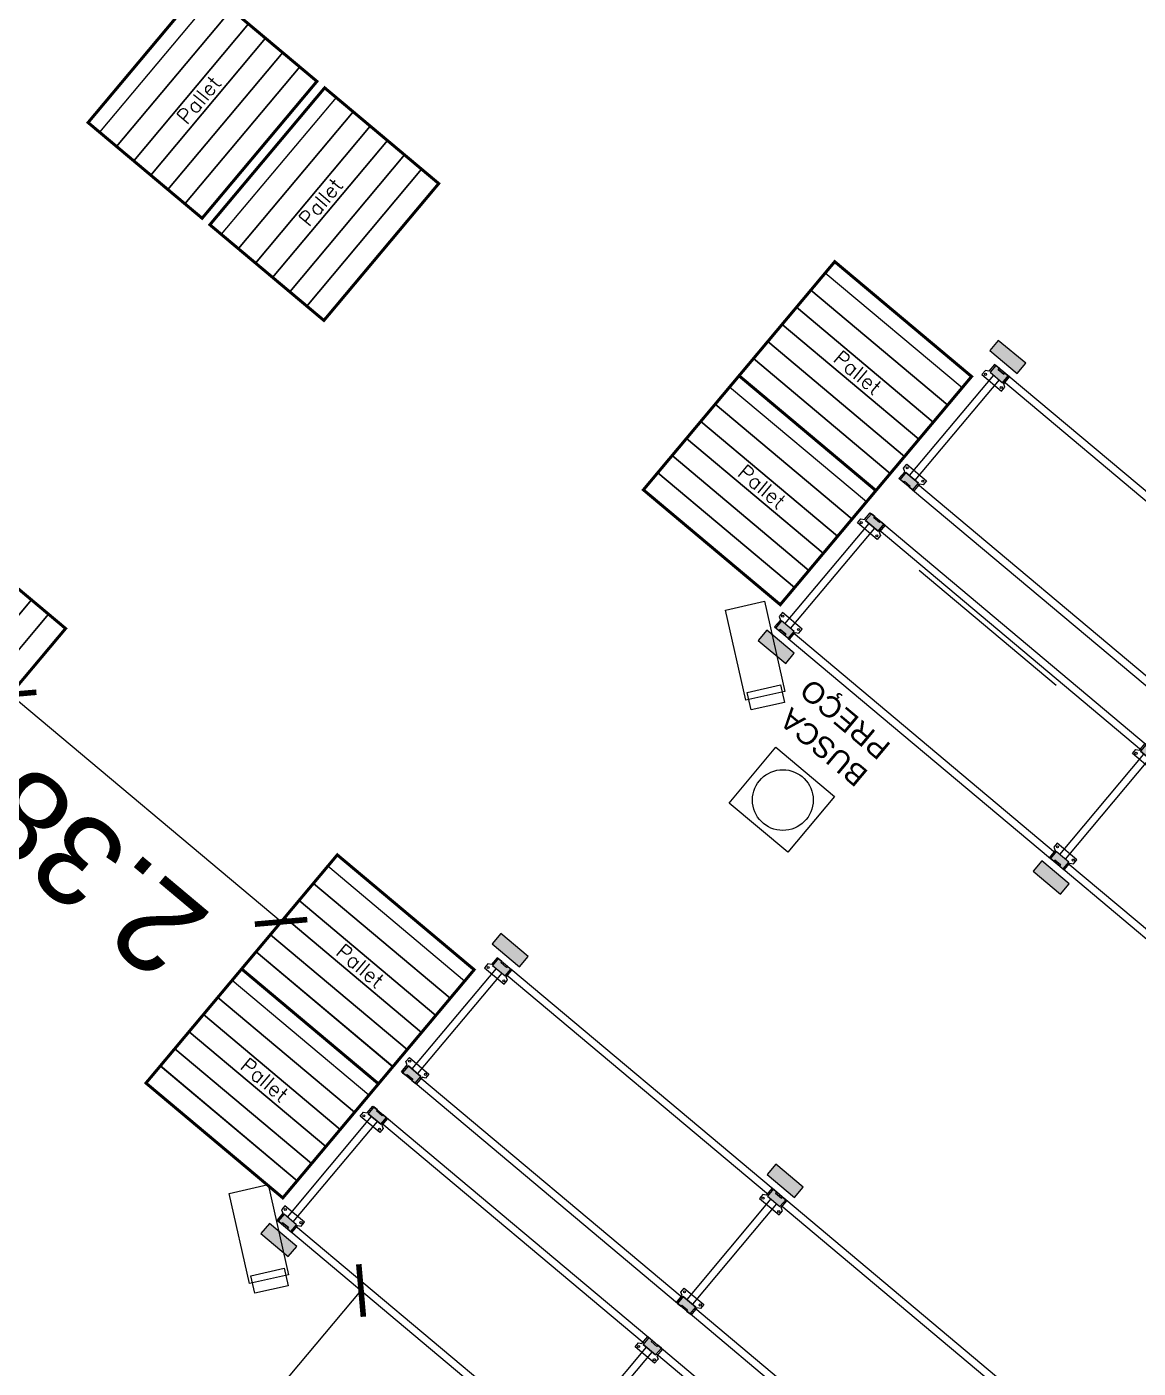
# Model space of a CAD drawing. Header units: metres. Extents: x 822482 to 822767, y 9662202 to 9662512.
# Drawn here: x 822624.97 to 822632.44, y 9662404.84 to 9662413.84 of the extents above; entities that cross this region are included whole.
import ezdxf

# ---------------------------------------------------------------- set-up
doc = ezdxf.new("R2010")
doc.units = ezdxf.units.M
for name, color, linetype, lineweight in [('#ARQ_MOB', 250, 'Continuous', 0), ('20006_ARQ_1400_3PV$0$ELETRICA', 130, 'Continuous', 0), ('ARQ_NE_PORTAPALLETS', 251, 'Continuous', 0)]:
    doc.layers.add(name, color=color, linetype=linetype, lineweight=lineweight)
doc.layers.add('#ARQ_TEXTO', color=8, linetype='Continuous')
doc.layers.add('wbc_gond_planta', color=7, linetype='Continuous')
doc.layers.add('ARQ_NE_COTAS', color=7, linetype='Continuous', true_color=0x000000)
doc.styles.add('Arial', font='arial.ttf', dxfattribs={"height": 0.6})
doc.styles.add('ROMANS', font='romans', dxfattribs={"height": 0.2})
doc.styles.get("Standard").update_dxf_attribs({"font": 'arial.ttf'})
doc.dimstyles.new('1-300', dxfattribs={"dimtxt": 0.6, "dimasz": 0.25, "dimexe": 0.25, "dimexo": 0.25, "dimgap": 0.25, "dimtad": 1, "dimzin": 4, "dimdsep": 46, "dimtxsty": 'Arial', "dimblk": 'ARCHTICK', "dimcen": 0.25, "dimclrd": 256, "dimclre": 256, "dimclrt": 256, "dimadec": 0, "dimazin": 0, "dimtfac": 0.066667, "dimtix": 1, "dimtofl": 0, "dimtmove": 0, "dimatfit": 3, "dimldrblk": 'ARCHTICK', "dimfxl": 0.25, "dimtvp": 1, "dimtolj": 1, "dimtzin": 0, "dimarcsym": 0})

# ---------------------------------------------------------------- blocks, each defined once
blk = doc.blocks.new('100100T11R230100')
at = {"layer": 'wbc_gond_planta'}
for points in [[(3, -1), (3, 0), (0, 0), (0, -6), (11, -6), (11, 0), (8, 0), (8, -1)], [(244, -1), (244, 0), (241, 0), (241, -6), (252, -6), (252, 0), (249, 0), (249, -1)], [(8, -99), (8, -100), (11, -100), (11, -94), (0, -94), (0, -100), (3, -100), (3, -99)], [(249, -99), (249, -100), (252, -100), (252, -94), (241, -94), (241, -100), (244, -100), (244, -99)]]:
    blk.add_hatch(color=8, dxfattribs=at).paths.add_polyline_path(points)
at = {"layer": 'wbc_gond_planta', "color": 8, "linetype": 'Continuous'}
for p, q in [((-0.98, 0), (11.98, 0)), ((-0.98, -6.01), (-0.98, 0)), ((11.98, 0), (11.98, -6.01)), ((240.02, 0), (252.98, 0)), ((240.02, -6.01), (240.02, 0)), ((252.98, 0), (252.98, -6.01)), ((-3.1, -7.19), (-0.98, -6.01)), ((-3.1, -10.7), (-3.1, -7.19)), ((11.98, -6.01), (14.1, -7.19)), ((14.1, -7.19), (14.1, -10.7)), ((237.9, -7.19), (240.02, -6.01)), ((237.9, -10.7), (237.9, -7.19)), ((252.98, -6.01), (255.1, -7.19)), ((255.1, -7.19), (255.1, -10.7)), ((14.1, -10.7), (-3.1, -10.7)), ((255.1, -10.7), (237.9, -10.7)), ((14.1, -89.3), (-3.1, -89.3)), ((-3.1, -89.3), (-3.1, -92.81)), ((14.1, -92.81), (14.1, -89.3)), ((255.1, -89.3), (237.9, -89.3)), ((237.9, -89.3), (237.9, -92.81)), ((255.1, -92.81), (255.1, -89.3)), ((-3.1, -92.81), (-0.98, -93.99)), ((-0.98, -93.99), (-0.98, -100)), ((11.98, -93.99), (14.1, -92.81)), ((11.98, -100), (11.98, -93.99)), ((237.9, -92.81), (240.02, -93.99)), ((240.02, -93.99), (240.02, -100)), ((252.98, -93.99), (255.1, -92.81)), ((252.98, -100), (252.98, -93.99)), ((-0.98, -100), (11.98, -100)), ((240.02, -100), (252.98, -100))]:
    blk.add_line(p, q, dxfattribs=at)
at = {"layer": 'wbc_gond_planta', "color": 8}
for p, q in [((3, 0), (0, 0)), ((0, 0), (0, -6)), ((3, -1), (3, 0)), ((8, 0), (8, -1)), ((8, 0), (11, 0)), ((11, 0), (241, 0)), ((11, 0), (11, -6)), ((244, 0), (241, 0)), ((241, 0), (241, -6)), ((244, -1), (244, 0)), ((249, 0), (249, -1)), ((249, 0), (252, 0)), ((252, 0), (252, -6)), ((11, -6), (0, -6)), ((8, -1), (3, -1)), ((3, -94), (3, -6)), ((8, -94), (8, -6)), ((11, -5), (241, -5)), ((252, -6), (241, -6)), ((249, -1), (244, -1)), ((244, -94), (244, -6)), ((249, -94), (249, -6)), ((0, -100), (0, -94)), ((11, -94), (0, -94)), ((8, -99), (3, -99)), ((3, -99), (3, -100)), ((8, -100), (8, -99)), ((11, -100), (11, -94)), ((11, -95), (241, -95)), ((241, -100), (241, -94)), ((252, -94), (241, -94)), ((249, -99), (244, -99)), ((244, -99), (244, -100)), ((249, -100), (249, -99)), ((252, -100), (252, -94)), ((3, -100), (0, -100)), ((8, -100), (11, -100)), ((11, -100), (241, -100)), ((244, -100), (241, -100)), ((249, -100), (252, -100))]:
    blk.add_line(p, q, dxfattribs=at)
for points in [[(3, -1), (3, 0), (0, 0), (0, -6), (11, -6), (11, 0), (8, 0), (8, -1)], [(244, -1), (244, 0), (241, 0), (241, -6), (252, -6), (252, 0), (249, 0), (249, -1)], [(8, -99), (8, -100), (11, -100), (11, -94), (0, -94), (0, -100), (3, -100), (3, -99)], [(249, -99), (249, -100), (252, -100), (252, -94), (241, -94), (241, -100), (244, -100), (244, -99)]]:
    blk.add_lwpolyline(points, close=True, dxfattribs=at)
for centre in [(-1.4, -9), (12.4, -9), (239.6, -9), (253.4, -9), (-1.4, -91), (12.4, -91), (239.6, -91), (253.4, -91)]:
    blk.add_circle(centre, 0.7, dxfattribs=at)
blk = doc.blocks.new('protetor')
blk.add_hatch(color=8).paths.add_polyline_path([(-3.5, -5), (-3.5, -14), (20.5, -14), (20.5, -5)])
at = {"color": 8}
blk.add_lwpolyline([(-3.5, -5), (-3.5, -14), (20.5, -14), (20.5, -5)], close=True, dxfattribs=at)
blk = doc.blocks.new('Pallet')
at = {"layer": '20006_ARQ_1400_3PV$0$ELETRICA', "true_color": 0xe3e3e3}
h = blk.add_hatch(dxfattribs=at)
h.set_pattern_fill('ANGLE', color=254, scale=100, angle=270)
h.set_pattern_definition([(270, (-6260213.56, 2250736.6), (698.5, -1e-13), [508, -190.5]), (0, (-6260213.56, 2250736.6), (2e-13, 698.5), [508, -190.5])])
h.paths.add_polyline_path([(38752, -4411.69), (38752, -4291.68), (38632, -4291.68), (38632, -4411.69)])
at = {"layer": '#ARQ_MOB', "transparency": 33554687, "const_width": 2}
blk.add_lwpolyline([(38575.33, -4328.34), (38455.33, -4328.34), (38455.33, -4428.34), (38575.33, -4428.34)], close=True, dxfattribs=at)
for points in [[(38575.33, -4328.34), (38455.33, -4328.34), (38455.33, -4328.34), (38575.33, -4328.34), (38575.33, -4330.83)], [(38575.33, -4338.33), (38455.33, -4338.33), (38455.33, -4353.33), (38575.33, -4353.33), (38575.33, -4338.33)], [(38575.33, -4353.33), (38455.33, -4353.33), (38455.33, -4368.33), (38575.33, -4368.33), (38575.33, -4353.33)], [(38575.33, -4368.33), (38455.33, -4368.33), (38455.33, -4383.33), (38575.33, -4383.33), (38575.33, -4368.33)], [(38575.33, -4383.32), (38455.33, -4383.32), (38455.33, -4398.32), (38575.33, -4398.32), (38575.33, -4383.32)], [(38575.33, -4398.32), (38455.33, -4398.32), (38455.33, -4413.32), (38575.33, -4413.32), (38575.33, -4398.32)], [(38575.33, -4413.31), (38455.33, -4413.31), (38455.33, -4428.31), (38575.33, -4428.31), (38575.33, -4413.31)]]:
    blk.add_lwpolyline(points)
at = {"layer": '#ARQ_TEXTO', "insert": (38515, -4375.5), "char_height": 10, "width": 346, "attachment_point": 5, "style": 'ROMANS'}
blk.add_mtext('Pallet', dxfattribs=at)
blk = doc.blocks.new('_ARCHTICK')
at = {"color": 0, "linetype": 'ByBlock', "const_width": 0.15}
blk.add_lwpolyline([(-0.5, -0.5), (0.5, 0.5)], dxfattribs=at)
blk = doc.blocks.new('*D516')
at = {"layer": 'ARQ_NE_COTAS', "lineweight": -2, "transparency": 16777216}
for p, q in [((360.0017, -199.8949), (359.9958, -199.8949)), ((360.2458, -199.8949), (360.2458, -202.7936)), ((360.0017, -202.7936), (359.9958, -202.7936))]:
    blk.add_line(p, q, dxfattribs=at)
at = {"layer": 'Defpoints', "color": 0, "transparency": 16777216}
for p in [(360.2517, -199.8949), (360.2458, -202.7936), (360.2517, -202.7936)]:
    blk.add_point(p, dxfattribs=at)
at = {"layer": 'ARQ_NE_COTAS', "lineweight": -2, "transparency": 16777216, "xscale": 0.25, "yscale": 0.25, "zscale": 0.25}
for p, rotation in [((360.2458, -199.8949), 90), ((360.2458, -202.7936), 270)]:
    blk.add_blockref('_ARCHTICK', p, dxfattribs=dict(at, rotation=rotation))
at = {"layer": 'ARQ_NE_COTAS', "transparency": 16777216, "insert": (359.6895, -201.3443), "char_height": 0.6, "attachment_point": 5, "rotation": 90, "style": 'Arial'}
blk.add_mtext('\\A1;2.90', dxfattribs=at)
blk = doc.blocks.new('*D510')
at = {"layer": 'ARQ_NE_COTAS', "lineweight": -2, "transparency": 16777216}
for p, q in [((364.6238, -203.9739), (364.6238, -204.5948)), ((362.2482, -204.0822), (362.2482, -204.5948)), ((362.2482, -204.3448), (364.6238, -204.3448))]:
    blk.add_line(p, q, dxfattribs=at)
at = {"layer": 'Defpoints', "color": 0, "transparency": 16777216}
for p in [(364.6238, -203.7239), (362.2482, -203.8322), (364.6238, -204.3448)]:
    blk.add_point(p, dxfattribs=at)
at = {"layer": 'ARQ_NE_COTAS', "lineweight": -2, "transparency": 16777216, "xscale": 0.25, "yscale": 0.25, "zscale": 0.25, "rotation": 180}
blk.add_blockref('_ARCHTICK', (362.2482, -204.3448), dxfattribs=at)
at = {"layer": 'ARQ_NE_COTAS', "lineweight": -2, "transparency": 16777216, "xscale": 0.25, "yscale": 0.25, "zscale": 0.25}
blk.add_blockref('_ARCHTICK', (364.6238, -204.3448), dxfattribs=at)
at = {"layer": 'ARQ_NE_COTAS', "transparency": 16777216, "insert": (363.436, -203.7883), "char_height": 0.6, "attachment_point": 5, "style": 'Arial'}
blk.add_mtext('\\A1;2.38', dxfattribs=at)
blk = doc.blocks.new('A$C8f1b9c42')
at = {"layer": 'ARQ_NE_PORTAPALLETS'}
for name, p, xscale, yscale, zscale, rotation in [('protetor', (360.9717, -202.7936), 0.01000000003725292, 0.01000000003725292, 0.01000000003725292, 180.000000003544), ('100100T11R230100', (358.5617, -203.7936), 0.01000000003725292, 0.01000000003725292, 0.01000000003725292, 180.000000003544), ('100100T11R230100', (360.9717, -203.7936), 0.01000000003725292, 0.01000000003725292, 0.01000000003725292, 180.000000003544), ('Pallet', (746.8015, -247.2156), 0.01, 0.01, 0.01, 180.000000003544), ('Pallet', (408.9069, 180.8294), 0.01, 0.01, 0.01, 270), ('Pallet', (409.9747, 180.8294), 0.01, 0.01, 0.01, 270), ('Pallet', (746.8015, -248.2156), 0.01, 0.01, 0.01, 180.000000003544), ('Pallet', (408.9069, 176.9294), 0.01, 0.01, 0.01, 270), ('Pallet', (409.9747, 176.9294), 0.01, 0.01, 0.01, 270), ('protetor', (358.5617, -207.9931), 0.01000000003725292, 0.01000000003725292, 0.01000000003725292, 180.000000003544), ('protetor', (360.9717, -207.9931), 0.01000000003725292, 0.01000000003725292, 0.01000000003725292, 180.000000003544), ('100100T11R230100', (358.5617, -208.9931), 0.01000000003725292, 0.01000000003725292, 0.01000000003725292, 180.000000003544), ('100100T11R230100', (360.9717, -208.9931), 0.01000000003725292, 0.01000000003725292, 0.01000000003725292, 180.000000003544), ('Pallet', (746.8015, -252.4151), 0.01, 0.01, 0.01, 180.000000003544), ('Pallet', (746.8015, -253.4151), 0.01, 0.01, 0.01, 180.000000003544)]:
    blk.add_blockref(name, p, dxfattribs=dict(at, xscale=xscale, yscale=yscale, zscale=zscale, rotation=rotation))
at = {"layer": 'ARQ_NE_PORTAPALLETS', "xscale": 0.01000000003725292, "yscale": 0.01000000003725292, "zscale": 0.01000000003725292}
for name, p in [('100100T11R230100', (356.0417, -204.0936)), ('100100T11R230100', (358.4517, -204.0936)), ('protetor', (358.4517, -205.0936)), ('protetor', (360.8617, -205.0936)), ('100100T11R230100', (358.4517, -209.2931)), ('protetor', (360.8617, -210.2931))]:
    blk.add_blockref(name, p, dxfattribs=at)
at = {"layer": 'ARQ_NE_COTAS'}
dim = blk.add_linear_dim(base=(360.2458, -202.7936), p1=(360.2517, -199.8949), p2=(360.2517, -202.7936), angle=90, dimstyle='1-300', dxfattribs=at)
dim.commit()
dim.dimension.update_dxf_attribs({"geometry": '*D516', "text_midpoint": (359.6895, -201.3443)})
dim = blk.add_linear_dim(base=(364.6238, -204.3448), p1=(362.2482, -203.8322), p2=(364.6238, -203.7239), dimstyle='1-300', dxfattribs=at)
dim.commit()
dim.dimension.update_dxf_attribs({"geometry": '*D510', "text_midpoint": (363.436, -203.7883)})

msp = doc.modelspace()

# ---------------------------------------------------------------- linework, layer by layer
at = {"layer": 'ARQ_NE_COTAS', "color": 1}
for points in [[(822629.9277, 9662409.9855), (822630.0646, 9662409.3802), (822629.8022, 9662409.3208), (822629.6653, 9662409.9262)], [(822630.0343, 9662409.4244), (822630.0609, 9662409.3069), (822629.837, 9662409.2562), (822629.8104, 9662409.3737)], [(822626.5934, 9662406.068), (822626.7303, 9662405.4626), (822626.4679, 9662405.4033), (822626.331, 9662406.0086)], [(822626.7001, 9662405.5069), (822626.7266, 9662405.3894), (822626.5027, 9662405.3387), (822626.4761, 9662405.4562)]]:
    msp.add_lwpolyline(points, close=True, dxfattribs=at)
at = {"layer": 'ARQ_NE_COTAS', "color": 6}
msp.add_lwpolyline([(822630.083, 9662408.2997), (822629.6888, 9662408.6304), (822630.0038, 9662409.006), (822630.398, 9662408.6753)], close=True, dxfattribs=at)
msp.add_circle((822630.0502, 9662408.6506), 0.2041, dxfattribs=at)

# ---------------------------------------------------------------- block references
at = {"ltscale": 10, "rotation": 140.0090103764572}
msp.add_blockref('A$C8f1b9c42', (822772.889, 9662018.4697), dxfattribs=at)

# ---------------------------------------------------------------- texts
at = {"layer": 'ARQ_NE_COTAS', "color": 6, "insert": (822630.5403, 9662408.7302), "char_height": 0.14212, "attachment_point": 1, "rotation": 140.00901}
msp.add_mtext_dynamic_manual_height_columns('BUSCA \\PPREÇO', width=0.059546, gutter_width=0.7106, heights=[0], dxfattribs=at)

doc.saveas('drawing.dxf')
